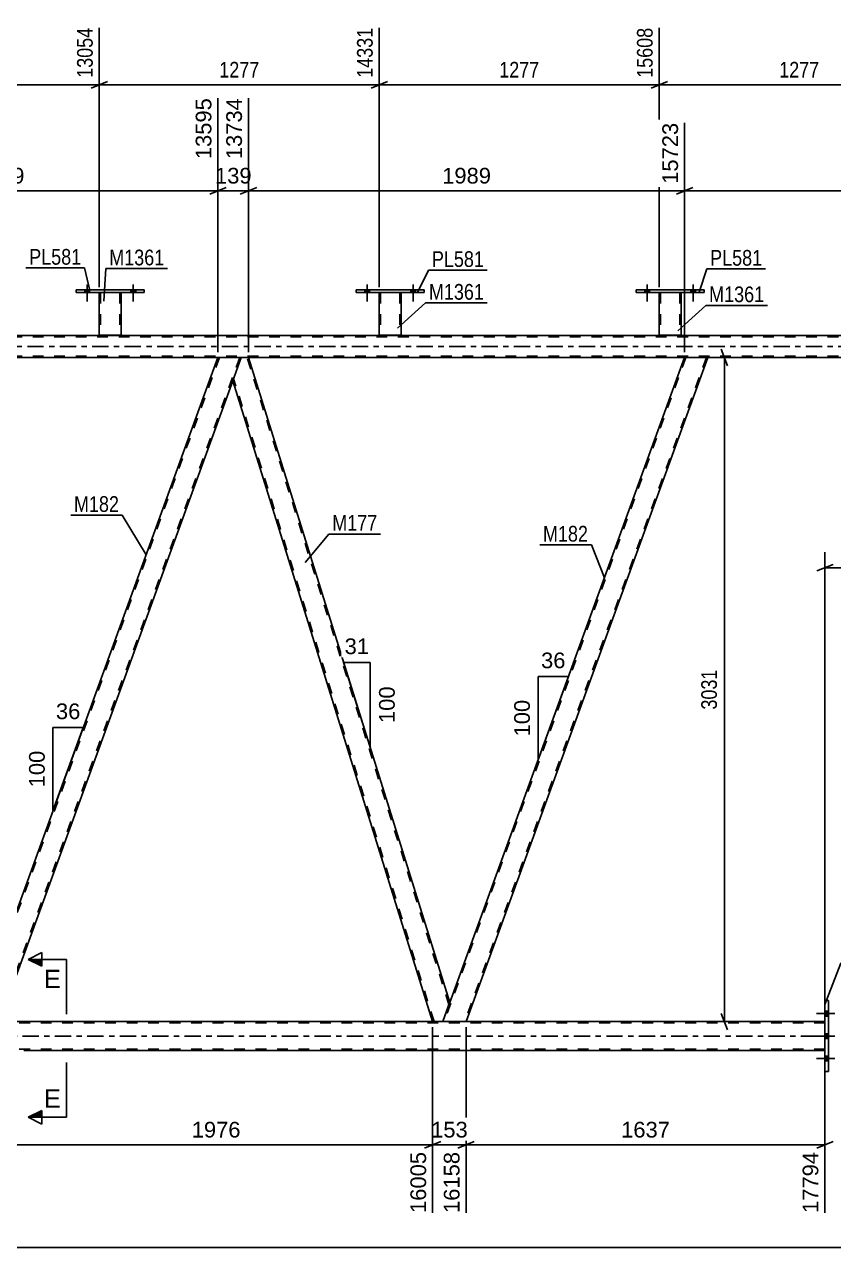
# Model space of a CAD drawing. Header units: millimetres. Extents: x -111 to 730, y -402 to 192.
# Drawn here: x 489.9 to 637.5, y -164.5 to 58.8 of the extents above; entities that cross this region are included whole.
import ezdxf

# ---------------------------------------------------------------- set-up
doc = ezdxf.new("R2010")
doc.units = ezdxf.units.MM
doc.linetypes.add('DXK_LINE_DOT2', pattern=[3.9198, 1.9599, -1.9599])
doc.linetypes.add('DXK_LINE_DOT3', pattern=[5.9187, 2.979, -0.9799, 0.9799, -0.9799])
doc.styles.add('Arial', font='ARIAL.TTF', dxfattribs={"height": 0.2})
doc.styles.add('Arial Narrow', font='ARIALN.TTF', dxfattribs={"height": 0.2})

# ---------------------------------------------------------------- blocks, each defined once
blk = doc.blocks.new('Bolt-200059755-4568 - 4566')
at = {"linetype": 'Continuous'}
for points in [[(500.89, 9.84), (501.77, 9.84), (501.77, 10.32), (500.89, 10.32)], [(509.29, 9.84), (510.17, 9.84), (510.17, 10.32), (509.29, 10.32)]]:
    blk.add_hatch(color=1, dxfattribs=at).paths.add_polyline_path(points)
at = {"color": 1, "linetype": 'Continuous'}
for p, q in [((501.33, 11.32), (501.33, 8.2)), ((509.73, 11.32), (509.73, 8.2)), ((500.89, 10.32), (500.89, 9.84)), ((501.77, 10.32), (501.77, 9.84)), ((509.29, 10.32), (509.29, 9.84)), ((510.17, 10.32), (510.17, 9.84))]:
    blk.add_line(p, q, dxfattribs=at)
blk = doc.blocks.new('Bolt-200059755-4576 - 4566')
at = {"linetype": 'Continuous'}
for points in [[(551.97, 9.84), (552.85, 9.84), (552.85, 10.32), (551.97, 10.32)], [(560.37, 9.84), (561.25, 9.84), (561.25, 10.32), (560.37, 10.32)]]:
    blk.add_hatch(color=1, dxfattribs=at).paths.add_polyline_path(points)
at = {"color": 1, "linetype": 'Continuous'}
for p, q in [((552.41, 11.32), (552.41, 8.2)), ((560.81, 11.32), (560.81, 8.2)), ((551.97, 10.32), (551.97, 9.84)), ((552.85, 10.32), (552.85, 9.84)), ((560.37, 10.32), (560.37, 9.84)), ((561.25, 10.32), (561.25, 9.84))]:
    blk.add_line(p, q, dxfattribs=at)
blk = doc.blocks.new('Bolt-200059755-4569 - 4566')
at = {"linetype": 'Continuous'}
for points in [[(500.89, 9.84), (501.77, 9.84), (501.77, 10.32), (500.89, 10.32)], [(509.29, 9.84), (510.17, 9.84), (510.17, 10.32), (509.29, 10.32)]]:
    blk.add_hatch(color=1, dxfattribs=at).paths.add_polyline_path(points)
at = {"color": 1, "linetype": 'Continuous'}
for p, q in [((501.33, 11.32), (501.33, 8.2)), ((509.73, 11.32), (509.73, 8.2)), ((500.89, 10.32), (500.89, 9.84)), ((501.77, 10.32), (501.77, 9.84)), ((509.29, 10.32), (509.29, 9.84)), ((510.17, 10.32), (510.17, 9.84))]:
    blk.add_line(p, q, dxfattribs=at)
blk = doc.blocks.new('Bolt-200059755-4574 - 4566')
at = {"linetype": 'Continuous'}
for points in [[(603.05, 9.84), (603.93, 9.84), (603.93, 10.32), (603.05, 10.32)], [(611.45, 9.84), (612.33, 9.84), (612.33, 10.32), (611.45, 10.32)]]:
    blk.add_hatch(color=1, dxfattribs=at).paths.add_polyline_path(points)
at = {"color": 1, "linetype": 'Continuous'}
for p, q in [((603.49, 11.32), (603.49, 8.2)), ((611.89, 11.32), (611.89, 8.2)), ((603.05, 10.32), (603.05, 9.84)), ((603.93, 10.32), (603.93, 9.84)), ((611.45, 10.32), (611.45, 9.84)), ((612.33, 10.32), (612.33, 9.84))]:
    blk.add_line(p, q, dxfattribs=at)
blk = doc.blocks.new('Bolt-200059755-4575 - 4566')
at = {"linetype": 'Continuous'}
for points in [[(603.05, 9.84), (603.93, 9.84), (603.93, 10.32), (603.05, 10.32)], [(611.45, 9.84), (612.33, 9.84), (612.33, 10.32), (611.45, 10.32)]]:
    blk.add_hatch(color=1, dxfattribs=at).paths.add_polyline_path(points)
at = {"color": 1, "linetype": 'Continuous'}
for p, q in [((603.49, 11.32), (603.49, 8.2)), ((611.89, 11.32), (611.89, 8.2)), ((603.05, 10.32), (603.05, 9.84)), ((603.93, 10.32), (603.93, 9.84)), ((611.45, 10.32), (611.45, 9.84)), ((612.33, 10.32), (612.33, 9.84))]:
    blk.add_line(p, q, dxfattribs=at)
blk = doc.blocks.new('Bolt-200059755-4577 - 4566')
at = {"linetype": 'Continuous'}
for points in [[(551.97, 9.84), (552.85, 9.84), (552.85, 10.32), (551.97, 10.32)], [(560.37, 9.84), (561.25, 9.84), (561.25, 10.32), (560.37, 10.32)]]:
    blk.add_hatch(color=1, dxfattribs=at).paths.add_polyline_path(points)
at = {"color": 1, "linetype": 'Continuous'}
for p, q in [((552.41, 11.32), (552.41, 8.2)), ((560.81, 11.32), (560.81, 8.2)), ((551.97, 10.32), (551.97, 9.84)), ((552.85, 10.32), (552.85, 9.84)), ((560.37, 10.32), (560.37, 9.84)), ((561.25, 10.32), (561.25, 9.84))]:
    blk.add_line(p, q, dxfattribs=at)
blk = doc.blocks.new('Part-200059755-4673 - 4566')
at = {"color": 2, "linetype": 'Continuous'}
for p, q in [((605.69, 2.07), (605.69, 9.84)), ((609.69, 9.84), (609.69, 2.07)), ((609.66, 2.07), (605.69, 2.07)), ((609.69, 2.07), (609.66, 2.07))]:
    blk.add_line(p, q, dxfattribs=at)
at = {"color": 7, "linetype": 'DXK_LINE_DOT2'}
for p, q in [((605.69, 9.84), (609.69, 9.84)), ((605.69, 9.84), (605.69, 9.84)), ((605.69, 9.84), (605.69, 9.84)), ((605.93, 9.84), (605.93, 2.07)), ((609.45, 9.84), (609.45, 2.07)), ((609.69, 9.84), (609.69, 9.84)), ((609.69, 9.84), (609.69, 9.84)), ((609.38, 2.07), (609.4, 2.07)), ((609.4, 2.07), (609.44, 2.07)), ((609.44, 2.07), (609.45, 2.07))]:
    blk.add_line(p, q, dxfattribs=at)
blk = doc.blocks.new('Part-200059755-4608 - 4566')
at = {"color": 2, "linetype": 'Continuous'}
for p, q in [((499.33, 9.84), (499.33, 10.32)), ((499.33, 10.32), (511.73, 10.32)), ((511.73, 9.84), (499.33, 9.84)), ((511.73, 10.32), (511.73, 9.84))]:
    blk.add_line(p, q, dxfattribs=at)
blk = doc.blocks.new('Part-200059755-4683 - 4566')
at = {"color": 2, "linetype": 'Continuous'}
for p, q in [((554.61, 2.07), (554.61, 9.84)), ((558.61, 9.84), (558.61, 2.07)), ((558.58, 2.07), (554.61, 2.07)), ((558.61, 2.07), (558.58, 2.07))]:
    blk.add_line(p, q, dxfattribs=at)
at = {"color": 7, "linetype": 'DXK_LINE_DOT2'}
for p, q in [((554.61, 9.84), (558.61, 9.84)), ((554.61, 9.84), (554.61, 9.84)), ((554.61, 9.84), (554.61, 9.84)), ((554.85, 9.84), (554.85, 2.07)), ((558.37, 9.84), (558.37, 2.07)), ((558.61, 9.84), (558.61, 9.84)), ((558.61, 9.84), (558.61, 9.84)), ((558.36, 2.07), (558.37, 2.07))]:
    blk.add_line(p, q, dxfattribs=at)
blk = doc.blocks.new('Part-200059755-4623 - 4566')
at = {"color": 2, "linetype": 'Continuous'}
for p, q in [((503.53, 2.07), (503.53, 9.84)), ((507.53, 9.84), (507.53, 2.07)), ((507.5, 2.07), (503.53, 2.07)), ((507.53, 2.07), (507.5, 2.07))]:
    blk.add_line(p, q, dxfattribs=at)
at = {"color": 7, "linetype": 'DXK_LINE_DOT2'}
for p, q in [((503.53, 9.84), (507.53, 9.84)), ((503.53, 9.84), (503.53, 9.84)), ((503.53, 9.84), (503.53, 9.84)), ((503.77, 9.84), (503.77, 2.07)), ((507.29, 9.84), (507.29, 2.07)), ((507.53, 9.84), (507.53, 9.84)), ((507.53, 9.84), (507.53, 9.84)), ((507.27, 2.07), (507.29, 2.07))]:
    blk.add_line(p, q, dxfattribs=at)
blk = doc.blocks.new('Part-200059755-4668 - 4566')
at = {"color": 2, "linetype": 'Continuous'}
for p, q in [((601.49, 9.84), (601.49, 10.32)), ((601.49, 10.32), (613.89, 10.32)), ((613.89, 9.84), (601.49, 9.84)), ((613.89, 10.32), (613.89, 9.84))]:
    blk.add_line(p, q, dxfattribs=at)
blk = doc.blocks.new('Part-200059755-4678 - 4566')
at = {"color": 2, "linetype": 'Continuous'}
for p, q in [((550.41, 9.84), (550.41, 10.32)), ((550.41, 10.32), (562.81, 10.32)), ((562.81, 9.84), (550.41, 9.84)), ((562.81, 10.32), (562.81, 9.84))]:
    blk.add_line(p, q, dxfattribs=at)
blk = doc.blocks.new('Part-200059755-4950 - 4566')
at = {"color": 2, "linetype": 'Continuous'}
for p, q in [((635.92, -132.36), (635.92, -119.36)), ((636.56, -119.36), (635.92, -119.36)), ((636.56, -119.36), (636.56, -132.36)), ((636.56, -132.36), (635.92, -132.36))]:
    blk.add_line(p, q, dxfattribs=at)
blk = doc.blocks.new('Part-200059755-4829 - 4566')
at = {"color": 7, "linetype": 'DXK_LINE_DOT2'}
for p, q in [((681.5, 1.76), (-18.61, 1.76)), ((681.5, -1.76), (-18.61, -1.76)), ((530.76, -2), (525.18, -2)), ((614.57, -2), (610.32, -2))]:
    blk.add_line(p, q, dxfattribs=at)
at = {"color": 2, "linetype": 'Continuous'}
for p, q in [((681.5, 2), (105.13, 2)), ((525.18, -2), (445.62, -2)), ((610.32, -2), (530.76, -2)), ((681.5, -2), (614.57, -2))]:
    blk.add_line(p, q, dxfattribs=at)
at = {"color": 7, "linetype": 'DXK_LINE_DOT3'}
blk.add_line((-18.61, 0), (681.5, 0), dxfattribs=at)
blk = doc.blocks.new('Bolt-200059755-4873 - 4566')
at = {"linetype": 'Continuous'}
for points in [[(635.92, -121.32), (635.92, -122.2), (636.56, -122.2), (636.56, -121.32)], [(635.92, -121.32), (635.92, -122.2), (636.56, -122.2), (636.56, -121.32)], [(635.92, -121.32), (635.92, -122.2), (636.56, -122.2), (636.56, -121.32)], [(635.92, -125.44), (635.92, -126.32), (636.56, -126.32), (636.56, -125.44)], [(635.92, -125.44), (635.92, -126.32), (636.56, -126.32), (636.56, -125.44)], [(635.92, -129.52), (635.92, -130.4), (636.56, -130.4), (636.56, -129.52)], [(635.92, -129.52), (635.92, -130.4), (636.56, -130.4), (636.56, -129.52)], [(635.92, -129.52), (635.92, -130.4), (636.56, -130.4), (636.56, -129.52)]]:
    blk.add_hatch(color=1, dxfattribs=at).paths.add_polyline_path(points)
at = {"color": 1, "linetype": 'Continuous'}
for p, q in [((637.72, -121.76), (634.4, -121.76)), ((637.72, -121.76), (634.4, -121.76)), ((637.72, -121.76), (634.4, -121.76)), ((636.56, -121.32), (635.92, -121.32)), ((636.56, -121.32), (635.92, -121.32)), ((636.56, -121.32), (635.92, -121.32)), ((636.56, -122.2), (635.92, -122.2)), ((636.56, -122.2), (635.92, -122.2)), ((636.56, -122.2), (635.92, -122.2)), ((637.72, -125.88), (634.4, -125.88)), ((637.72, -125.88), (634.4, -125.88)), ((636.56, -125.44), (635.92, -125.44)), ((636.56, -125.44), (635.92, -125.44)), ((636.56, -126.32), (635.92, -126.32)), ((636.56, -126.32), (635.92, -126.32)), ((637.72, -129.96), (634.4, -129.96)), ((637.72, -129.96), (634.4, -129.96)), ((637.72, -129.96), (634.4, -129.96)), ((636.56, -129.52), (635.92, -129.52)), ((636.56, -129.52), (635.92, -129.52)), ((636.56, -129.52), (635.92, -129.52)), ((636.56, -130.4), (635.92, -130.4)), ((636.56, -130.4), (635.92, -130.4)), ((636.56, -130.4), (635.92, -130.4))]:
    blk.add_line(p, q, dxfattribs=at)
blk = doc.blocks.new('Part-200059755-4935 - 4566')
at = {"color": 7, "linetype": 'DXK_LINE_DOT2'}
for p, q in [((635.92, -123.46), (-43.18, -123.46)), ((48.9, -123.22), (635.92, -123.22)), ((635.92, -123.22), (635.92, -128.5)), ((635.92, -128.26), (-43.18, -128.26))]:
    blk.add_line(p, q, dxfattribs=at)
at = {"color": 2, "linetype": 'Continuous'}
for p, q in [((635.92, -123.22), (489.78, -123.22)), ((635.92, -128.5), (489.78, -128.5))]:
    blk.add_line(p, q, dxfattribs=at)
at = {"color": 7, "linetype": 'DXK_LINE_DOT3'}
blk.add_line((-43.18, -125.86), (635.92, -125.86), dxfattribs=at)
blk = doc.blocks.new('Part-200059755-5014 - 4566')
at = {"color": 7, "linetype": 'DXK_LINE_DOT2'}
for p, q in [((610.57, -2), (566.45, -123.22)), ((614.32, -2), (570.2, -123.22)), ((614.54, -2), (614.42, -2)), ((614.57, -2), (614.54, -2)), ((567.46, -119.75), (566.2, -123.22)), ((570.45, -123.22), (566.2, -123.22))]:
    blk.add_line(p, q, dxfattribs=at)
at = {"color": 2, "linetype": 'Continuous'}
for p, q in [((610.32, -2), (567.46, -119.75)), ((614.57, -2), (570.45, -123.22)), ((614.06, -2), (610.32, -2)), ((614.06, -2), (614.57, -2))]:
    blk.add_line(p, q, dxfattribs=at)
blk = doc.blocks.new('Part-200059755-5019 - 4566')
at = {"color": 2, "linetype": 'Continuous'}
for p, q in [((529.44, -2), (527.89, -6.25)), ((530.76, -2), (529.44, -2)), ((567.46, -119.75), (530.76, -2)), ((527.89, -6.25), (564.35, -123.22)), ((567.19, -120.49), (566.2, -123.22)), ((567.46, -119.75), (567.19, -120.49))]:
    blk.add_line(p, q, dxfattribs=at)
at = {"color": 7, "linetype": 'DXK_LINE_DOT2'}
for p, q in [((567.33, -120.12), (530.51, -2)), ((564.6, -123.22), (528.03, -5.88)), ((567.44, -119.81), (567.19, -120.49)), ((566.2, -123.22), (564.35, -123.22))]:
    blk.add_line(p, q, dxfattribs=at)
blk = doc.blocks.new('Part-200059755-5024 - 4566')
at = {"color": 7, "linetype": 'DXK_LINE_DOT2'}
for p, q in [((525.44, -2), (481.32, -123.22)), ((529.18, -2), (485.06, -123.22)), ((529.44, -2), (527.89, -6.25)), ((529.4, -2), (529.29, -2)), ((529.44, -2), (529.4, -2)), ((482.82, -118.4), (481.06, -123.22)), ((487.08, -118.4), (485.32, -123.22)), ((485.32, -123.22), (481.06, -123.22))]:
    blk.add_line(p, q, dxfattribs=at)
at = {"color": 2, "linetype": 'Continuous'}
for p, q in [((525.18, -2), (482.82, -118.4)), ((528.93, -2), (525.18, -2)), ((528.93, -2), (529.44, -2)), ((527.89, -6.25), (487.08, -118.4))]:
    blk.add_line(p, q, dxfattribs=at)
blk = doc.blocks.new('StraightDimension-200059755-10495 - 4566')
at = {"color": 7, "linetype": 'Continuous'}
for p, q in [((605.69, 10.84), (605.69, 58.19)), ((656.77, 10.84), (656.77, 58.19)), ((607.19, 48.35), (604.19, 47.15)), ((605.69, 47.75), (656.77, 47.75)), ((655.27, 47.15), (658.27, 48.35))]:
    blk.add_line(p, q, dxfattribs=at)
at = {"color": 0, "linetype": 'Continuous'}
blk.add_wipeout([(656.17, 58.79), (651.97, 58.79), (651.97, 48.45), (656.17, 48.45)], dxfattribs=at)
at = {"color": 0}
blk.add_wipeout([(635.49, 48.5), (635.49, 52.7), (626.98, 52.7), (626.98, 48.5)], dxfattribs=at)
at = {"color": 3, "linetype": 'Continuous', "style": 'Arial Narrow'}
blk.add_text('16885', height=2.863, rotation=90.0002, dxfattribs=at).set_placement((655.57, 49.05))
at = {"color": 3, "style": 'Arial Narrow'}
blk.add_text('1277', height=2.863, dxfattribs=at).set_placement((627.58, 49.1))
blk = doc.blocks.new('StraightDimension-200059755-16064 - 4566')
at = {"color": 7, "linetype": 'Continuous'}
for p, q in [((610.32, -1), (610.32, 40.82)), ((681.5, 3), (681.5, 40.82)), ((611.82, 29), (608.82, 27.8)), ((610.32, 28.4), (681.5, 28.4)), ((680, 27.8), (683, 29))]:
    blk.add_line(p, q, dxfattribs=at)
at = {"color": 0, "linetype": 'Continuous'}
blk.add_wipeout([(680.9, 41.42), (676.7, 41.42), (676.7, 29.1), (680.9, 29.1)], dxfattribs=at)
at = {"color": 0}
blk.add_wipeout([(650.96, 29.15), (650.96, 33.35), (640.86, 33.35), (640.86, 29.15)], dxfattribs=at)
at = {"color": 3, "linetype": 'Continuous', "style": 'Arial'}
blk.add_text('17503', height=2.865, rotation=90.0002, dxfattribs=at).set_placement((680.3, 29.7))
at = {"color": 3, "style": 'Arial'}
blk.add_text('1780', height=2.865, dxfattribs=at).set_placement((641.46, 29.75))
blk = doc.blocks.new('StraightDimension-200059755-10498 - 4566')
at = {"color": 7, "linetype": 'Continuous'}
for p, q in [((452.45, 10.84), (452.45, 58.19)), ((503.53, 10.84), (503.53, 58.19)), ((453.95, 48.35), (450.95, 47.15)), ((452.45, 47.75), (503.53, 47.75)), ((502.03, 47.15), (505.03, 48.35))]:
    blk.add_line(p, q, dxfattribs=at)
at = {"color": 0, "linetype": 'Continuous'}
blk.add_wipeout([(502.93, 58.79), (498.73, 58.79), (498.73, 48.45), (502.93, 48.45)], dxfattribs=at)
at = {"color": 0}
blk.add_wipeout([(482.25, 48.5), (482.25, 52.7), (473.74, 52.7), (473.74, 48.5)], dxfattribs=at)
at = {"color": 3, "linetype": 'Continuous', "style": 'Arial Narrow'}
blk.add_text('13054', height=2.863, rotation=90.0002, dxfattribs=at).set_placement((502.33, 49.05))
at = {"color": 3, "style": 'Arial Narrow'}
blk.add_text('1277', height=2.863, dxfattribs=at).set_placement((474.34, 49.1))
blk = doc.blocks.new('StraightDimension-200059755-5102 - 4566')
at = {"color": 7, "linetype": 'Continuous'}
for p, q in [((681.5, -3), (681.5, -42.77)), ((635.92, -122.22), (635.92, -37.52)), ((637.42, -39.77), (634.42, -40.97)), ((680, -40.97), (683, -39.77)), ((635.92, -40.37), (681.5, -40.37))]:
    blk.add_line(p, q, dxfattribs=at)
at = {"color": 0}
blk.add_wipeout([(662.97, -39.62), (662.97, -35.42), (654.45, -35.42), (654.45, -39.62)], dxfattribs=at)
at = {"color": 3, "style": 'Arial Narrow'}
blk.add_text('1139', height=2.863, dxfattribs=at).set_placement((655.05, -39.02))
blk = doc.blocks.new('StraightDimension-200059755-5127 - 4566')
at = {"color": 7, "linetype": 'Continuous'}
blk.add_line((-57.88, -164.46), (682.14, -164.46), dxfattribs=at)
blk = doc.blocks.new('StraightDimension-200059755-5257 - 4566')
at = {"color": 7, "linetype": 'Continuous'}
for p, q in [((615.57, -2), (619.97, -2)), ((618.17, -3.5), (616.97, -0.5)), ((617.57, -123.22), (617.57, -2)), ((616.97, -121.72), (618.17, -124.72)), ((571.45, -123.22), (619.97, -123.22))]:
    blk.add_line(p, q, dxfattribs=at)
at = {"color": 0}
blk.add_wipeout([(616.82, -58.35), (612.62, -58.35), (612.62, -66.87), (616.82, -66.87)], dxfattribs=at)
at = {"color": 3, "style": 'Arial Narrow'}
blk.add_text('3031', height=2.863, rotation=90.0002, dxfattribs=at).set_placement((616.22, -66.27))
blk = doc.blocks.new('AngleDimension-200059755-6490 - 4566')
at = {"color": 7, "linetype": 'Continuous'}
for p, q in [((550.85, -66.46), (548.11, -57.65)), ((552.93, -57.65), (548.11, -57.65)), ((552.93, -73.12), (548.11, -57.65)), ((552.93, -73.12), (552.93, -57.65))]:
    blk.add_line(p, q, dxfattribs=at)
at = {"color": 0}
for points in [[(553.34, -56.75), (553.34, -52.55), (547.69, -52.55), (547.69, -56.75)], [(558.03, -61.45), (553.83, -61.45), (553.83, -69.32), (558.03, -69.32)]]:
    blk.add_wipeout(points, dxfattribs=at)
at = {"color": 3, "style": 'Arial'}
blk.add_text('31', height=2.865, dxfattribs=at).set_placement((548.29, -56.15))
blk.add_text('100', height=2.865, rotation=90.0002, dxfattribs=at).set_placement((557.43, -68.72))
blk = doc.blocks.new('StraightDimension-200059755-10496 - 4566')
at = {"color": 7, "linetype": 'Continuous'}
for p, q in [((554.61, 10.84), (554.61, 58.19)), ((605.69, 10.84), (605.69, 58.19)), ((556.11, 48.35), (553.11, 47.15)), ((554.61, 47.75), (605.69, 47.75)), ((604.19, 47.15), (607.19, 48.35))]:
    blk.add_line(p, q, dxfattribs=at)
at = {"color": 0, "linetype": 'Continuous'}
blk.add_wipeout([(605.09, 58.79), (600.89, 58.79), (600.89, 48.45), (605.09, 48.45)], dxfattribs=at)
at = {"color": 0}
blk.add_wipeout([(584.41, 48.5), (584.41, 52.7), (575.9, 52.7), (575.9, 48.5)], dxfattribs=at)
at = {"color": 3, "linetype": 'Continuous', "style": 'Arial Narrow'}
blk.add_text('15608', height=2.863, rotation=90.0002, dxfattribs=at).set_placement((604.49, 49.05))
at = {"color": 3, "style": 'Arial Narrow'}
blk.add_text('1277', height=2.863, dxfattribs=at).set_placement((576.5, 49.1))
blk = doc.blocks.new('StraightDimension-200059755-10497 - 4566')
at = {"color": 7, "linetype": 'Continuous'}
for p, q in [((503.53, 10.84), (503.53, 58.19)), ((554.61, 10.84), (554.61, 58.19)), ((505.03, 48.35), (502.03, 47.15)), ((503.53, 47.75), (554.61, 47.75)), ((553.11, 47.15), (556.11, 48.35))]:
    blk.add_line(p, q, dxfattribs=at)
at = {"color": 0, "linetype": 'Continuous'}
blk.add_wipeout([(554.01, 58.79), (549.81, 58.79), (549.81, 48.45), (554.01, 48.45)], dxfattribs=at)
at = {"color": 0}
blk.add_wipeout([(533.33, 48.5), (533.33, 52.7), (524.82, 52.7), (524.82, 48.5)], dxfattribs=at)
at = {"color": 3, "linetype": 'Continuous', "style": 'Arial Narrow'}
blk.add_text('14331', height=2.863, rotation=90.0002, dxfattribs=at).set_placement((553.41, 49.05))
at = {"color": 3, "style": 'Arial Narrow'}
blk.add_text('1277', height=2.863, dxfattribs=at).set_placement((525.42, 49.1))
blk = doc.blocks.new('StraightDimension-200059755-16066 - 4566')
at = {"color": 7, "linetype": 'Continuous'}
for p, q in [((525.18, -1), (525.18, 45.32)), ((530.76, -1), (530.76, 45.32)), ((523.68, 27.8), (526.68, 29)), ((525.18, 28.4), (530.76, 28.4)), ((532.26, 29), (529.26, 27.8))]:
    blk.add_line(p, q, dxfattribs=at)
at = {"color": 0}
blk.add_wipeout([(531.91, 29.15), (531.91, 33.35), (524.04, 33.35), (524.04, 29.15)], dxfattribs=at)
at = {"color": 0, "linetype": 'Continuous'}
blk.add_wipeout([(530.16, 45.92), (525.96, 45.92), (525.96, 33.6), (530.16, 33.6)], dxfattribs=at)
at = {"color": 3, "linetype": 'Continuous', "style": 'Arial'}
blk.add_text('13734', height=2.865, rotation=90.0002, dxfattribs=at).set_placement((529.56, 34.2))
at = {"color": 3, "style": 'Arial'}
blk.add_text('139', height=2.865, dxfattribs=at).set_placement((524.64, 29.75))
blk = doc.blocks.new('StraightDimension-200059755-15578 - 4566')
at = {"color": 7, "linetype": 'Continuous'}
for p, q in [((570.45, -124.22), (570.45, -158.15)), ((635.92, -129.5), (635.92, -158.15)), ((571.95, -145.13), (568.95, -146.33)), ((570.45, -145.73), (635.92, -145.73)), ((634.42, -146.33), (637.42, -145.13))]:
    blk.add_line(p, q, dxfattribs=at)
at = {"color": 0}
blk.add_wipeout([(608.24, -144.98), (608.24, -140.78), (598.14, -140.78), (598.14, -144.98)], dxfattribs=at)
at = {"color": 0, "linetype": 'Continuous'}
blk.add_wipeout([(635.32, -146.43), (631.12, -146.43), (631.12, -158.75), (635.32, -158.75)], dxfattribs=at)
at = {"color": 3, "style": 'Arial'}
blk.add_text('1637', height=2.865, dxfattribs=at).set_placement((598.74, -144.38))
at = {"color": 3, "linetype": 'Continuous', "style": 'Arial'}
blk.add_text('17794', height=2.865, rotation=90.0002, dxfattribs=at).set_placement((634.72, -158.15))
blk = doc.blocks.new('StraightDimension-200059755-15579 - 4566')
at = {"color": 7, "linetype": 'Continuous'}
for p, q in [((564.35, -124.22), (564.35, -158.15)), ((570.45, -124.22), (570.45, -158.15)), ((562.85, -146.33), (565.85, -145.13)), ((564.35, -145.73), (570.45, -145.73)), ((571.95, -145.13), (568.95, -146.33))]:
    blk.add_line(p, q, dxfattribs=at)
at = {"color": 0}
blk.add_wipeout([(571.34, -144.98), (571.34, -140.78), (563.47, -140.78), (563.47, -144.98)], dxfattribs=at)
at = {"color": 0, "linetype": 'Continuous'}
blk.add_wipeout([(569.85, -146.43), (565.65, -146.43), (565.65, -158.75), (569.85, -158.75)], dxfattribs=at)
at = {"color": 3, "style": 'Arial'}
blk.add_text('153', height=2.865, dxfattribs=at).set_placement((564.07, -144.38))
at = {"color": 3, "linetype": 'Continuous', "style": 'Arial'}
blk.add_text('16158', height=2.865, rotation=90.0002, dxfattribs=at).set_placement((569.25, -158.15))
blk = doc.blocks.new('StraightDimension-200059755-15580 - 4566')
at = {"color": 7, "linetype": 'Continuous'}
for p, q in [((485.32, -124.22), (485.32, -158.15)), ((564.35, -124.22), (564.35, -158.15)), ((486.82, -145.13), (483.82, -146.33)), ((485.32, -145.73), (564.35, -145.73)), ((562.85, -146.33), (565.85, -145.13))]:
    blk.add_line(p, q, dxfattribs=at)
at = {"color": 0}
blk.add_wipeout([(529.88, -144.98), (529.88, -140.78), (519.79, -140.78), (519.79, -144.98)], dxfattribs=at)
at = {"color": 0, "linetype": 'Continuous'}
blk.add_wipeout([(563.75, -146.43), (559.55, -146.43), (559.55, -158.75), (563.75, -158.75)], dxfattribs=at)
at = {"color": 3, "style": 'Arial'}
blk.add_text('1976', height=2.865, dxfattribs=at).set_placement((520.39, -144.38))
at = {"color": 3, "linetype": 'Continuous', "style": 'Arial'}
blk.add_text('16005', height=2.865, rotation=90.0002, dxfattribs=at).set_placement((563.15, -158.15))
blk = doc.blocks.new('AngleDimension-200059755-16035 - 4566')
at = {"color": 7, "linetype": 'Continuous'}
for p, q in [((495.07, -69.51), (500.61, -69.51)), ((495.07, -84.73), (500.61, -69.51)), ((495.07, -84.73), (495.07, -69.51)), ((498.9, -74.22), (500.61, -69.51))]:
    blk.add_line(p, q, dxfattribs=at)
at = {"color": 0}
for points in [[(500.67, -68.61), (500.67, -64.41), (495.02, -64.41), (495.02, -68.61)], [(494.17, -73.18), (489.97, -73.18), (489.97, -81.06), (494.17, -81.06)]]:
    blk.add_wipeout(points, dxfattribs=at)
at = {"color": 3, "style": 'Arial'}
blk.add_text('36', height=2.865, dxfattribs=at).set_placement((495.62, -68.01))
blk.add_text('100', height=2.865, rotation=90.0002, dxfattribs=at).set_placement((493.57, -80.46))
blk = doc.blocks.new('AngleDimension-200059755-16049 - 4566')
at = {"color": 7, "linetype": 'Continuous'}
for p, q in [((583.59, -60.22), (589.13, -60.22)), ((583.59, -75.45), (589.13, -60.22)), ((583.59, -75.45), (583.59, -60.22)), ((584.03, -74.22), (589.13, -60.22))]:
    blk.add_line(p, q, dxfattribs=at)
at = {"color": 0}
for points in [[(589.18, -59.32), (589.18, -55.12), (583.53, -55.12), (583.53, -59.32)], [(582.69, -63.9), (578.49, -63.9), (578.49, -71.77), (582.69, -71.77)]]:
    blk.add_wipeout(points, dxfattribs=at)
at = {"color": 3, "style": 'Arial'}
blk.add_text('36', height=2.865, dxfattribs=at).set_placement((584.13, -58.72))
blk.add_text('100', height=2.865, rotation=90.0002, dxfattribs=at).set_placement((582.09, -71.17))
blk = doc.blocks.new('StraightDimension-200059755-16065 - 4566')
at = {"color": 7, "linetype": 'Continuous'}
for p, q in [((530.76, -1), (530.76, 45.32)), ((610.32, -1), (610.32, 40.82)), ((532.26, 29), (529.26, 27.8)), ((530.76, 28.4), (610.32, 28.4)), ((608.82, 27.8), (611.82, 29))]:
    blk.add_line(p, q, dxfattribs=at)
at = {"color": 0, "linetype": 'Continuous'}
blk.add_wipeout([(609.72, 41.42), (605.52, 41.42), (605.52, 29.1), (609.72, 29.1)], dxfattribs=at)
at = {"color": 0}
blk.add_wipeout([(575.59, 29.15), (575.59, 33.35), (565.49, 33.35), (565.49, 29.15)], dxfattribs=at)
at = {"color": 3, "linetype": 'Continuous', "style": 'Arial'}
blk.add_text('15723', height=2.865, rotation=90.0002, dxfattribs=at).set_placement((609.12, 29.7))
at = {"color": 3, "style": 'Arial'}
blk.add_text('1989', height=2.865, dxfattribs=at).set_placement((566.09, 29.75))
blk = doc.blocks.new('StraightDimension-200059755-16067 - 4566')
at = {"color": 7, "linetype": 'Continuous'}
for p, q in [((445.62, -1), (445.62, 45.32)), ((525.18, -1), (525.18, 45.32)), ((447.12, 29), (444.12, 27.8)), ((445.62, 28.4), (525.18, 28.4)), ((523.68, 27.8), (526.68, 29))]:
    blk.add_line(p, q, dxfattribs=at)
at = {"color": 0, "linetype": 'Continuous'}
blk.add_wipeout([(524.58, 45.92), (520.38, 45.92), (520.38, 33.6), (524.58, 33.6)], dxfattribs=at)
at = {"color": 0}
blk.add_wipeout([(490.45, 29.15), (490.45, 33.35), (480.36, 33.35), (480.36, 29.15)], dxfattribs=at)
at = {"color": 3, "linetype": 'Continuous', "style": 'Arial'}
blk.add_text('13595', height=2.865, rotation=90.0002, dxfattribs=at).set_placement((523.98, 34.2))
at = {"color": 3, "style": 'Arial'}
blk.add_text('1989', height=2.865, dxfattribs=at).set_placement((480.96, 29.75))
blk = doc.blocks.new('Mark-200059755-4669 - 4566')
at = {"color": 0}
blk.add_wipeout([(624.86, 8.1), (624.86, 11.1), (614.8, 11.1), (614.8, 8.1)], dxfattribs=at)
blk.add_wipeout([(624.86, 8.1), (624.86, 11.1), (614.8, 11.1), (614.8, 8.1)], dxfattribs=at)
at = {"color": 30, "linetype": 'Continuous'}
for p, q in [((609.06, 2.89), (614.2, 7.5)), ((614.2, 7.5), (625.46, 7.5))]:
    blk.add_line(p, q, dxfattribs=at)
at = {"color": 3, "style": 'Arial Narrow'}
blk.add_text('M1361', height=2.863, dxfattribs=at).set_placement((614.8, 8.1))
blk = doc.blocks.new('Mark-200059755-4604 - 4566')
at = {"color": 0}
blk.add_wipeout([(500.24, 14.94), (500.24, 17.94), (490.74, 17.94), (490.74, 14.94)], dxfattribs=at)
blk.add_wipeout([(500.24, 14.94), (500.24, 17.94), (490.74, 17.94), (490.74, 14.94)], dxfattribs=at)
at = {"color": 30, "linetype": 'Continuous'}
for p in [(490.14, 14.34), (501.82, 10.21)]:
    blk.add_line(p, (500.84, 14.34), dxfattribs=at)
at = {"color": 3, "style": 'Arial Narrow'}
blk.add_text('PL581', height=2.863, dxfattribs=at).set_placement((490.74, 14.94))
blk = doc.blocks.new('Mark-200059755-4619 - 4566')
at = {"color": 0}
blk.add_wipeout([(515.4, 14.82), (515.4, 17.82), (505.34, 17.82), (505.34, 14.82)], dxfattribs=at)
blk.add_wipeout([(515.4, 14.82), (515.4, 17.82), (505.34, 17.82), (505.34, 14.82)], dxfattribs=at)
at = {"color": 30, "linetype": 'Continuous'}
for p, q in [((504.34, 8.28), (504.74, 14.22)), ((504.74, 14.22), (516, 14.22))]:
    blk.add_line(p, q, dxfattribs=at)
at = {"color": 3, "style": 'Arial Narrow'}
blk.add_text('M1361', height=2.863, dxfattribs=at).set_placement((505.34, 14.82))
blk = doc.blocks.new('Mark-200059755-4664 - 4566')
at = {"color": 0}
blk.add_wipeout([(624.48, 14.76), (624.48, 17.76), (614.98, 17.76), (614.98, 14.76)], dxfattribs=at)
blk.add_wipeout([(624.48, 14.76), (624.48, 17.76), (614.98, 17.76), (614.98, 14.76)], dxfattribs=at)
at = {"color": 30, "linetype": 'Continuous'}
for p, q in [((612.96, 9.93), (614.38, 14.16)), ((614.38, 14.16), (625.08, 14.16))]:
    blk.add_line(p, q, dxfattribs=at)
at = {"color": 3, "style": 'Arial Narrow'}
blk.add_text('PL581', height=2.863, dxfattribs=at).set_placement((614.98, 14.76))
blk = doc.blocks.new('Mark-200059755-4674 - 4566')
at = {"color": 0}
blk.add_wipeout([(573.72, 14.53), (573.72, 17.53), (564.22, 17.53), (564.22, 14.53)], dxfattribs=at)
blk.add_wipeout([(573.72, 14.53), (573.72, 17.53), (564.22, 17.53), (564.22, 14.53)], dxfattribs=at)
at = {"color": 30, "linetype": 'Continuous'}
for p, q in [((561.61, 9.87), (563.62, 13.93)), ((563.62, 13.93), (574.32, 13.93))]:
    blk.add_line(p, q, dxfattribs=at)
at = {"color": 3, "style": 'Arial Narrow'}
blk.add_text('PL581', height=2.863, dxfattribs=at).set_placement((564.22, 14.53))
blk = doc.blocks.new('Mark-200059755-4679 - 4566')
at = {"color": 0}
blk.add_wipeout([(573.72, 8.55), (573.72, 11.55), (563.67, 11.55), (563.67, 8.55)], dxfattribs=at)
blk.add_wipeout([(573.72, 8.55), (573.72, 11.55), (563.67, 11.55), (563.67, 8.55)], dxfattribs=at)
at = {"color": 30, "linetype": 'Continuous'}
for p, q in [((557.94, 3.33), (563.07, 7.95)), ((563.07, 7.95), (574.32, 7.95))]:
    blk.add_line(p, q, dxfattribs=at)
at = {"color": 3, "style": 'Arial Narrow'}
blk.add_text('M1361', height=2.863, dxfattribs=at).set_placement((563.67, 8.55))
blk = doc.blocks.new('Mark-200059755-4946 - 4566')
at = {"color": 0}
blk.add_wipeout([(647.47, -111.98), (647.47, -108.98), (639.43, -108.98), (639.43, -111.98)], dxfattribs=at)
blk.add_wipeout([(647.47, -111.98), (647.47, -108.98), (639.43, -108.98), (639.43, -111.98)], dxfattribs=at)
at = {"color": 30, "linetype": 'Continuous'}
for p, q in [((635.92, -120.13), (638.83, -112.58)), ((638.83, -112.58), (648.07, -112.58))]:
    blk.add_line(p, q, dxfattribs=at)
at = {"color": 3, "style": 'Arial Narrow'}
blk.add_text('SP19', height=2.863, dxfattribs=at).set_placement((639.43, -111.98))
blk = doc.blocks.new('Mark-200059755-5010 - 4566')
at = {"color": 0}
blk.add_wipeout([(592.71, -35.6), (592.71, -32.6), (584.48, -32.6), (584.48, -35.6)], dxfattribs=at)
blk.add_wipeout([(592.71, -35.6), (592.71, -32.6), (584.48, -32.6), (584.48, -35.6)], dxfattribs=at)
at = {"color": 30, "linetype": 'Continuous'}
for p in [(583.88, -36.2), (595.68, -42.22)]:
    blk.add_line(p, (593.31, -36.2), dxfattribs=at)
at = {"color": 3, "style": 'Arial Narrow'}
blk.add_text('M182', height=2.863, dxfattribs=at).set_placement((584.48, -35.6))
blk = doc.blocks.new('Mark-200059755-5015 - 4566')
at = {"color": 0}
blk.add_wipeout([(554.25, -33.62), (554.25, -30.62), (546.03, -30.62), (546.03, -33.62)], dxfattribs=at)
blk.add_wipeout([(554.25, -33.62), (554.25, -30.62), (546.03, -30.62), (546.03, -33.62)], dxfattribs=at)
at = {"color": 30, "linetype": 'Continuous'}
for p, q in [((541.06, -39.43), (545.43, -34.22)), ((545.43, -34.22), (554.85, -34.22))]:
    blk.add_line(p, q, dxfattribs=at)
at = {"color": 3, "style": 'Arial Narrow'}
blk.add_text('M177', height=2.863, dxfattribs=at).set_placement((546.03, -33.62))
blk = doc.blocks.new('Mark-200059755-5020 - 4566')
at = {"color": 0}
blk.add_wipeout([(507.13, -30.18), (507.13, -27.18), (498.91, -27.18), (498.91, -30.18)], dxfattribs=at)
blk.add_wipeout([(507.13, -30.18), (507.13, -27.18), (498.91, -27.18), (498.91, -30.18)], dxfattribs=at)
at = {"color": 30, "linetype": 'Continuous'}
for p in [(498.31, -30.78), (512.07, -38.02)]:
    blk.add_line(p, (507.73, -30.78), dxfattribs=at)
at = {"color": 3, "style": 'Arial Narrow'}
blk.add_text('M182', height=2.863, dxfattribs=at).set_placement((498.91, -30.18))
blk = doc.blocks.new('SectionMark-200059755-6523 - 4566')
at = {"color": 6, "linetype": 'Continuous'}
for p, q in [((490.52, -111.86), (493.02, -110.61)), ((497.52, -111.86), (490.52, -111.86)), ((497.52, -140.67), (490.52, -140.67)), ((493.02, -141.92), (490.52, -140.67))]:
    blk.add_line(p, q, dxfattribs=at)
at = {"color": 0, "linetype": 'Continuous'}
for points in [[(496.52, -117.11), (496.52, -113.61), (493.41, -113.61), (493.41, -117.11)], [(496.52, -138.92), (496.52, -135.42), (493.41, -135.42), (493.41, -138.92)]]:
    blk.add_wipeout(points, dxfattribs=at)
at = {"linetype": 'Continuous'}
for points in [[(493.02, -111.86), (493.02, -113.11), (490.52, -111.86)], [(493.02, -139.42), (493.02, -140.67), (490.52, -140.67)]]:
    blk.add_hatch(color=6, dxfattribs=at).paths.add_polyline_path(points)
at = {"color": 6, "linetype": 'Continuous'}
for p, q in [((493.02, -113.11), (493.02, -110.61)), ((490.52, -111.86), (493.02, -113.11)), ((497.52, -111.86), (497.52, -121.86)), ((497.52, -140.67), (497.52, -130.67)), ((490.52, -140.67), (493.02, -139.42)), ((493.02, -139.42), (493.02, -141.92))]:
    blk.add_line(p, q, dxfattribs=at)
at = {"color": 3, "linetype": 'Continuous', "style": 'Arial'}
for p in [(493.41, -117.11), (493.41, -138.92)]:
    blk.add_text('E', height=3.34, dxfattribs=at).set_placement(p)

msp = doc.modelspace()

# ---------------------------------------------------------------- block references
for name in ['Bolt-200059755-4568 - 4566', 'Bolt-200059755-4569 - 4566', 'Bolt-200059755-4576 - 4566', 'Bolt-200059755-4577 - 4566', 'Bolt-200059755-4574 - 4566', 'Bolt-200059755-4575 - 4566', 'Part-200059755-4608 - 4566', 'Part-200059755-4623 - 4566', 'Part-200059755-4678 - 4566', 'Part-200059755-4683 - 4566', 'Part-200059755-4668 - 4566', 'Part-200059755-4673 - 4566', 'Part-200059755-4829 - 4566', 'Part-200059755-5024 - 4566', 'Part-200059755-5019 - 4566', 'Part-200059755-5014 - 4566', 'Part-200059755-4950 - 4566', 'Bolt-200059755-4873 - 4566', 'Part-200059755-4935 - 4566']:
    msp.add_blockref(name, (0, 0))

# ---------------------------------------------------------------- next in the draw order: block references
for name in ['StraightDimension-200059755-10498 - 4566', 'StraightDimension-200059755-10495 - 4566', 'StraightDimension-200059755-5102 - 4566']:
    msp.add_blockref(name, (0, 0))

# ---------------------------------------------------------------- next in the draw order: block references
for name in ['StraightDimension-200059755-10496 - 4566', 'StraightDimension-200059755-16064 - 4566', 'StraightDimension-200059755-5127 - 4566']:
    msp.add_blockref(name, (0, 0))

# ---------------------------------------------------------------- next in the draw order: block references
for name in ['StraightDimension-200059755-10497 - 4566', 'StraightDimension-200059755-5257 - 4566', 'Mark-200059755-5020 - 4566', 'Mark-200059755-5015 - 4566', 'AngleDimension-200059755-6490 - 4566', 'AngleDimension-200059755-16035 - 4566', 'Mark-200059755-4946 - 4566']:
    msp.add_blockref(name, (0, 0))

# ---------------------------------------------------------------- next in the draw order: block references
for name in ['StraightDimension-200059755-16066 - 4566', 'Mark-200059755-5010 - 4566', 'AngleDimension-200059755-16049 - 4566', 'StraightDimension-200059755-15578 - 4566']:
    msp.add_blockref(name, (0, 0))

# ---------------------------------------------------------------- next in the draw order: block references
for name in ['StraightDimension-200059755-16067 - 4566', 'StraightDimension-200059755-16065 - 4566', 'StraightDimension-200059755-15579 - 4566']:
    msp.add_blockref(name, (0, 0))

# ---------------------------------------------------------------- next in the draw order: block references
for name in ['Mark-200059755-4604 - 4566', 'Mark-200059755-4619 - 4566', 'Mark-200059755-4674 - 4566', 'Mark-200059755-4669 - 4566', 'StraightDimension-200059755-15580 - 4566']:
    msp.add_blockref(name, (0, 0))

# ---------------------------------------------------------------- next in the draw order: block references
for name in ['Mark-200059755-4664 - 4566', 'Mark-200059755-4679 - 4566', 'SectionMark-200059755-6523 - 4566']:
    msp.add_blockref(name, (0, 0))

doc.saveas('drawing.dxf')
